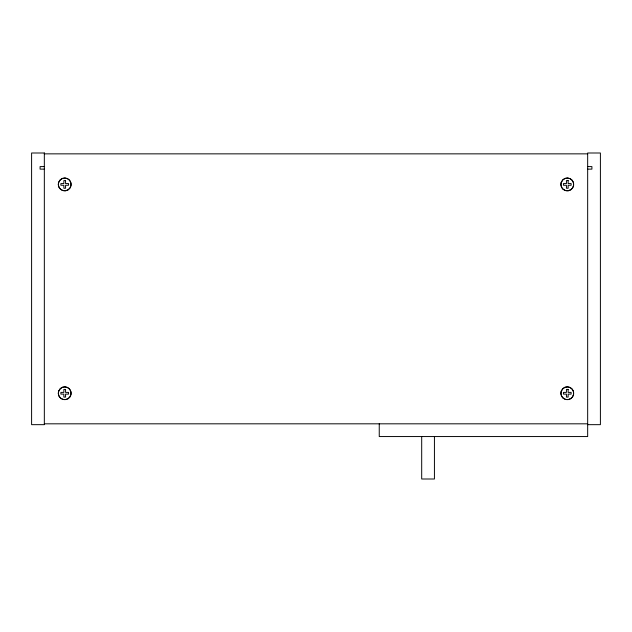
<?xml version="1.0" encoding="UTF-8"?>
<svg xmlns="http://www.w3.org/2000/svg" width="632" height="632" viewBox="0 0 632 632"><rect width="100%" height="100%" fill="white"/><g stroke="black" fill="none" stroke-linecap="round" stroke-linejoin="round"><path stroke-width="0.95" d="M44.335 153.853L587.665 153.853M44.335 166.587L40.093 166.587L40.093 169.131L44.335 169.131M587.665 166.587L591.908 166.587L591.908 169.131L587.665 169.131M44.335 423.819L587.665 423.819M587.665 424.664L600.4 424.664L600.4 152.999L587.665 152.999L587.665 436.554L379.247 436.554L379.247 423.819M434.429 436.554L434.429 479.001L421.694 479.001L421.694 436.554M58.673 182.34L58.341 183.967A6.383 6.383 0 0 0 64.266 190.777L65.925 190.674A6.383 6.383 0 0 0 70.444 181.613A6.383 6.383 0 0 0 60.522 179.599L58.673 182.34M58.673 391.176L58.341 392.812A6.383 6.383 0 0 0 64.266 399.622L65.925 399.519A6.383 6.383 0 0 0 70.444 390.458A6.383 6.383 0 0 0 60.522 388.443L58.673 391.176M561.256 182.34L560.924 183.967A6.383 6.383 0 0 0 566.849 190.777L568.508 190.674A6.383 6.383 0 0 0 573.027 181.613A6.383 6.383 0 0 0 563.104 179.599L561.256 182.34M561.256 391.176L560.924 392.812A6.383 6.383 0 0 0 566.849 399.622L568.508 399.519A6.383 6.383 0 0 0 573.027 390.458A6.383 6.383 0 0 0 563.104 388.443L561.256 391.176M44.335 152.999L31.6 152.999L31.6 424.664L44.335 424.664L44.335 152.999M65.562 180.586L63.856 180.586L63.856 183.564L60.877 183.564L60.877 185.263L63.856 185.263L63.856 188.241L65.562 188.241L65.562 185.263L68.54 185.263L68.54 183.564L65.562 183.564L65.562 180.586M568.144 180.586L566.438 180.586L566.438 183.564L563.46 183.564L563.46 185.263L566.438 185.263L566.438 188.241L568.144 188.241L568.144 185.263L571.123 185.263L571.123 183.564L568.144 183.564L568.144 180.586M65.562 389.423L63.856 389.423L63.856 392.401L60.877 392.401L60.877 394.107L63.856 394.107L63.856 397.086L65.562 397.086L65.562 394.107L68.54 394.107L68.54 392.401L65.562 392.401L65.562 389.423M568.144 389.423L566.438 389.423L566.438 392.401L563.46 392.401L563.46 394.107L566.438 394.107L566.438 397.086L568.144 397.086L568.144 394.107L571.123 394.107L571.123 392.401L568.144 392.401L568.144 389.423M563.262 398.231A6.399 6.399 0 0 0 573.619 394.25A6.399 6.399 0 0 0 564.992 387.282A6.399 6.399 0 0 0 563.262 398.231M60.688 398.231A6.399 6.399 0 0 0 71.037 394.25A6.399 6.399 0 0 0 62.41 387.282A6.399 6.399 0 0 0 60.688 398.231M60.688 189.395A6.399 6.399 0 0 0 71.037 185.405A6.399 6.399 0 0 0 62.41 178.437A6.399 6.399 0 0 0 60.688 189.395M563.262 189.395A6.399 6.399 0 0 0 573.619 185.405A6.399 6.399 0 0 0 564.992 178.437A6.399 6.399 0 0 0 563.262 189.395"/></g></svg>
